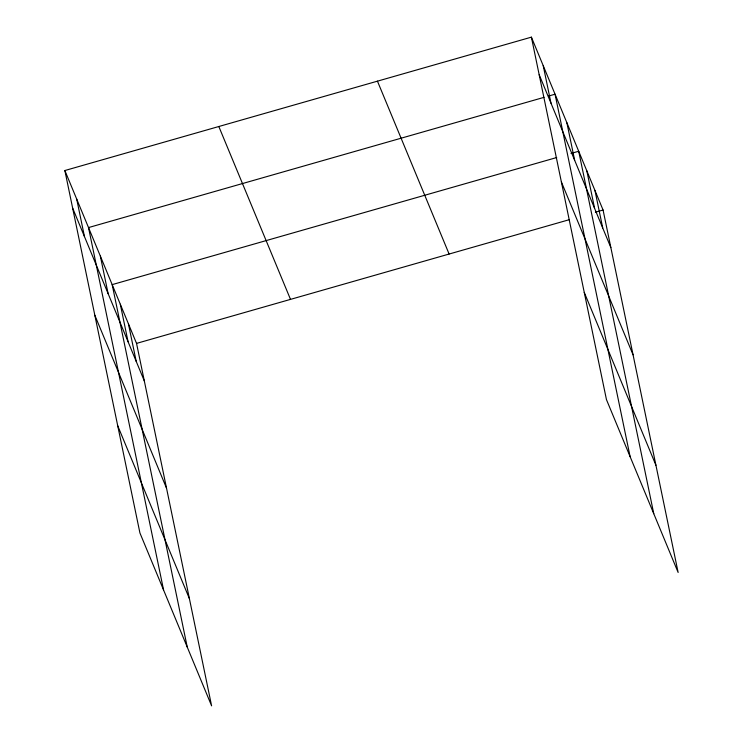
<?xml version="1.0" encoding="UTF-8"?>
<svg xmlns="http://www.w3.org/2000/svg" width="743" height="743" viewBox="0 0 743 743"><rect width="100%" height="100%" fill="white"/><g stroke="black" fill="none" stroke-linecap="round" stroke-linejoin="round"><path stroke-width="1.11" d="M64.864 170.528L136.545 343.396L211.606 705.85L139.925 532.972L64.864 170.528L531.394 37.15L603.075 210.028L678.136 572.472L606.455 399.604L531.394 37.15M544.052 97.342L88.519 227.572L163.581 590.026M548.455 96.088L555.049 94.203L630.11 456.648M556.711 157.535L112.174 284.625L187.236 647.069M571.005 153.448L578.704 151.247L653.766 513.701M136.545 343.396L568.98 219.77M595.375 212.229L603.075 210.028M539.177 74.709L610.848 247.586M561.374 181.924L633.055 354.801M584.249 292.389L655.93 465.257M377.444 81.163L449.116 254.041M218.823 126.514L290.504 299.383M72.647 208.086L144.328 380.955M94.844 315.301L166.525 488.17M117.719 425.758L189.4 598.635M594.948 190.431L602.731 227.99M586.831 170.844L594.604 208.402M566.872 122.725L574.655 160.284M543.226 65.672L551 103.231M128.418 323.809L136.201 361.367M120.301 304.212L128.075 341.771M100.351 256.094L108.125 293.661M76.696 199.05L84.47 236.608"/></g></svg>
